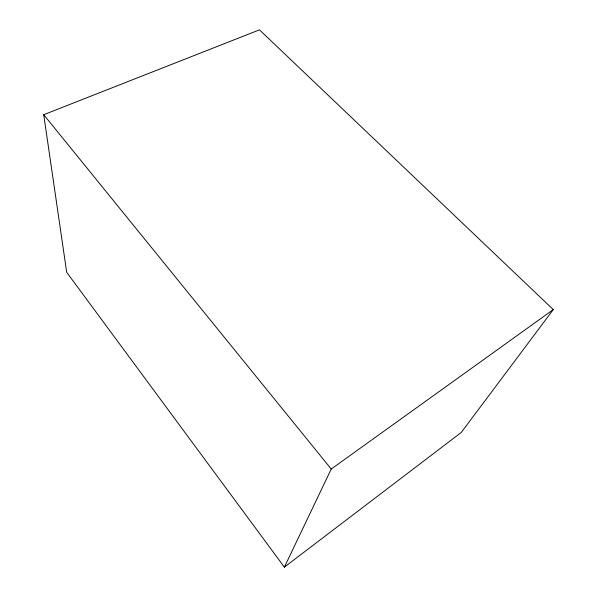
<?xml version="1.0" encoding="UTF-8"?>
<svg xmlns="http://www.w3.org/2000/svg" width="597" height="597" viewBox="0 0 597 597"><rect width="100%" height="100%" fill="white"/><g stroke="black" fill="none" stroke-linecap="round" stroke-linejoin="round"><path stroke-width="0.9" d="M284.366 567.15L331.238 469.041L553.277 309.604L259.464 29.85L43.723 114.699L66.7 272.307L284.366 567.15L461.242 432.467L553.277 309.604M43.723 114.699L331.238 469.041"/></g></svg>
